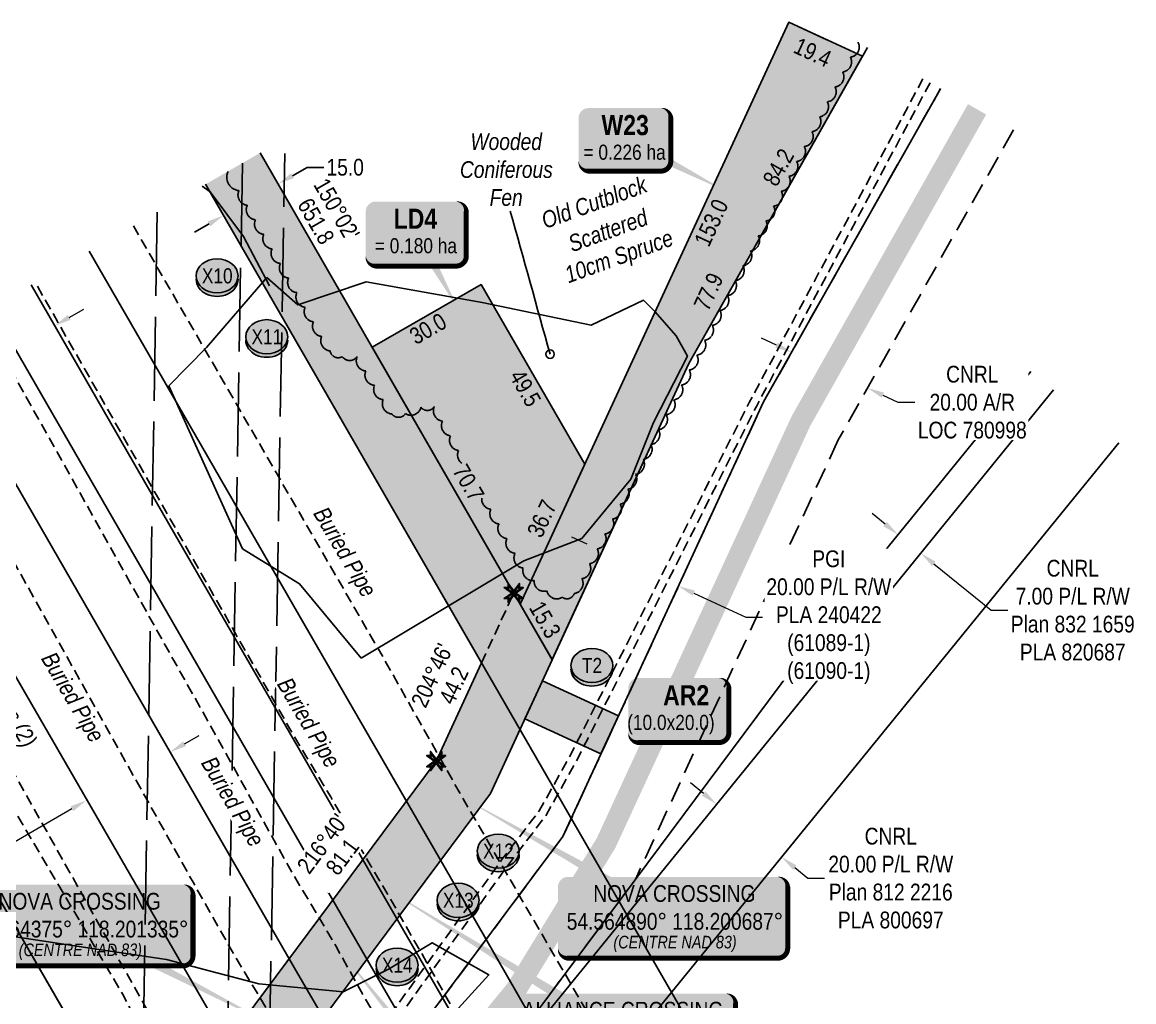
# Model space of a CAD drawing. Extents: x 406232 to 435383, y 6039561 to 6052989.
# Drawn here: x 432334 to 432997, y 6044745 to 6045329 of the extents above; entities that cross this region are included whole.
import ezdxf
from ezdxf.enums import TextEntityAlignment as Align

# ---------------------------------------------------------------- set-up
doc = ezdxf.new("R2010")
doc.units = 0
doc.header["$LTSCALE"] = 5
doc.header["$PDSIZE"] = 0.5
for name, pattern in [('0', [1, 1, 0]), ('foc-ACCESSROAD', [3.75, 2.5, -1.25]), ('foc-TRAV', [1.875, 1.25, -0.625]), ('foc-UNSURVEYED', [12.5, 10, -2.5]), ('UG_PIPE', [1.875, 1.25, -0.625])]:
    doc.linetypes.add(name, pattern=pattern)
doc.layers.get('Defpoints').update_dxf_attribs({"color": 9})
for name, color, linetype in [('AS-PIPE-UG', 44, 'UG_PIPE'), ('AS-PIPE-UG-T', 44, 'Continuous'), ('AS-ROADS', 254, 'Continuous'), ('F-AR', 190, 'foc-ACCESSROAD'), ('F-RW', 190, 'Continuous'), ('L-BD', 7, 'Continuous'), ('L-MON', 1, 'Continuous'), ('L-USEC', 7, 'foc-UNSURVEYED'), ('P-BUFFER-H 100m', 191, 'Continuous'), ('P-CROSSINGS', 250, 'Continuous'), ('P-PROPOSED', 10, 'Continuous'), ('P-PROPOSED-H', 21, 'Continuous'), ('P-TEMP-BLOCKS', 250, 'Continuous'), ('P-TEMP-H', 41, 'Continuous'), ('P-TEMP_LOG DECK', 46, 'Continuous'), ('P-TEMP_WORKSPACE', 46, 'Continuous'), ('P-TRAV', 4, 'foc-TRAV'), ('P-TXT', 4, 'Continuous'), ('P-WORKAREA', 113, 'Continuous'), ('P-WORKAREA-H', 111, 'Continuous'), ('T-BUSH', 110, '0'), ('T-BUSH-T', 110, 'Continuous'), ('WETLAND', 143, 'Continuous'), ('WETLAND-T', 146, 'Continuous')]:
    doc.layers.add(name, color=color, linetype=linetype)
for name, color, linetype, lineweight in [('F-AR-T', 190, 'Continuous', 9), ('F-RW-T', 190, 'Continuous', 9), ('T-TEXT', 48, 'Continuous', 18)]:
    doc.layers.add(name, color=color, linetype=linetype, lineweight=lineweight)
doc.styles.add('80', font='ARIALN.TTF', dxfattribs={"height": 10})
doc.styles.add('80CG', font='ARIALN.TTF', dxfattribs={"height": 10})
doc.styles.add('80L', font='ARIALN.TTF', dxfattribs={"height": 10})
doc.styles.add('BOLD', font='ARIALNB.TTF')
doc.styles.add('Crossing', font='ARIALN.TTF', dxfattribs={"height": 10})
doc.dimstyles.new('Compass 5 000', dxfattribs={"dimscale": 5, "dimtxt": 9, "dimasz": 2, "dimexe": 0.2, "dimexo": 0.0625, "dimgap": 0.5, "dimtad": 0, "dimtih": 1, "dimtoh": 1, "dimzin": 0, "dimdsep": 46, "dimtxsty": '80CG', "dimcen": 0.1, "dimse1": 1, "dimse2": 1, "dimclrd": 256, "dimclrt": 256, "dimaunit": 1, "dimadec": 4, "dimazin": 0, "dimtfac": 0.06, "dimtofl": 0, "dimtmove": 0, "dimatfit": 1, "dimfxl": 0.2, "dimtolj": 1, "dimtzin": 0, "dimlwd": -1, "dimarcsym": 0})

# ---------------------------------------------------------------- blocks, each defined once
blk = doc.blocks.new('*D568')
at = {"layer": 'Defpoints', "color": 0, "transparency": 16777216}
for p in [(432826.6, 6045203.75), (432871.86, 6045182.49), (432793.13, 6045132.48)]:
    blk.add_point(p, dxfattribs=at)
at = {"layer": 'F-AR-T', "transparency": 16777216}
for p, q in [((432784.07, 6045136.73), (432775.02, 6045140.99)), ((432847.43, 6045106.97), (432856.48, 6045102.72)), ((432856.48, 6045102.72), (432866.48, 6045102.72))]:
    blk.add_line(p, q, dxfattribs=at)
for points in [[(432784.78, 6045138.24), (432783.37, 6045135.23), (432793.13, 6045132.48)], [(432848.14, 6045108.48), (432846.72, 6045105.46), (432838.38, 6045111.22)]]:
    blk.add_solid(points, dxfattribs=at)
at = {"layer": 'F-AR-T', "transparency": 16777216, "insert": (432900.79, 6045102.72), "char_height": 10, "attachment_point": 5, "style": '80CG', "bg_fill": 3, "box_fill_scale": 1.1, "bg_fill_color": 256, "bg_fill_true_color": 13158600, "bg_fill_transparency": 0}
blk.add_mtext('\\A1;CNRL\\P20.00 A/R\\PLOC 780998', dxfattribs=at)
blk = doc.blocks.new('*D564')
at = {"layer": 'Defpoints', "color": 0, "transparency": 16777216}
for p in [(432982.55, 6045178.62), (432996.12, 6045167.58), (432870.12, 6045012.68)]:
    blk.add_point(p, dxfattribs=at)
at = {"layer": 'F-RW-T', "transparency": 16777216}
for p, q in [((432848.79, 6045030.03), (432841.03, 6045036.34)), ((432877.88, 6045006.37), (432911.96, 6044978.65)), ((432911.96, 6044978.65), (432921.96, 6044978.65))]:
    blk.add_line(p, q, dxfattribs=at)
for points in [[(432849.84, 6045031.32), (432847.74, 6045028.73), (432856.55, 6045023.72)], [(432878.93, 6045007.66), (432876.83, 6045005.07), (432870.12, 6045012.68)]]:
    blk.add_solid(points, dxfattribs=at)
at = {"layer": 'F-RW-T', "transparency": 16777216, "insert": (432960.7, 6044978.65), "char_height": 10, "attachment_point": 5, "style": '80CG'}
blk.add_mtext('\\A1;CNRL\\P7.00 P/L R/W\\PPlan 832 1659\\PPLA 820687', dxfattribs=at)
blk = doc.blocks.new('*D565')
at = {"layer": 'Defpoints', "color": 0, "transparency": 16777216}
for p in [(432901.46, 6045051.2), (432940.23, 6045019.66), (432787.13, 6044831.44)]:
    blk.add_point(p, dxfattribs=at)
at = {"layer": 'F-RW-T', "transparency": 16777216}
for p, q in [((432740.6, 6044869.29), (432732.84, 6044875.6)), ((432794.89, 6044825.13), (432802.65, 6044818.82)), ((432802.65, 6044818.82), (432812.65, 6044818.82))]:
    blk.add_line(p, q, dxfattribs=at)
for points in [[(432741.65, 6044870.58), (432739.55, 6044867.99), (432748.36, 6044862.97)], [(432795.94, 6044826.42), (432793.84, 6044823.83), (432787.13, 6044831.44)]]:
    blk.add_solid(points, dxfattribs=at)
at = {"layer": 'F-RW-T', "transparency": 16777216, "insert": (432852.19, 6044818.82), "char_height": 10, "attachment_point": 5, "style": '80CG'}
blk.add_mtext('\\A1;CNRL\\P20.00 P/L R/W\\PPlan 812 2216\\PPLA 800697', dxfattribs=at)
blk = doc.blocks.new('*D567')
at = {"layer": 'Defpoints', "color": 0, "transparency": 16777216}
for p in [(432295.15, 6045114.64), (432380.4, 6045101.87), (432321.95, 6045068.17)]:
    blk.add_point(p, dxfattribs=at)
at = {"layer": 'F-RW-T', "transparency": 16777216}
for p, q in [((432362.26, 6045153.34), (432370.92, 6045158.34)), ((432286.49, 6045109.65), (432081.04, 6044991.18)), ((432081.04, 6044991.18), (432071.04, 6044991.18))]:
    blk.add_line(p, q, dxfattribs=at)
for points in [[(432361.43, 6045154.79), (432363.09, 6045151.9), (432353.6, 6045148.35)], [(432285.65, 6045111.09), (432287.32, 6045108.2), (432295.15, 6045114.64)]]:
    blk.add_solid(points, dxfattribs=at)
at = {"layer": 'F-RW-T', "transparency": 16777216, "insert": (432031.5, 6044991.18), "char_height": 10, "attachment_point": 5, "style": '80CG'}
blk.add_mtext('\\A1;Nova\\P27.00 P/L R/W\\PPlan 822 1703\\PDPL 800726\\P(80417-75)', dxfattribs=at)
blk = doc.blocks.new('*D563')
at = {"layer": 'Defpoints', "color": 0, "transparency": 16777216}
for p in [(432377.9, 6044971.14), (432328.08, 6044942.42), (432372.55, 6044865.27)]:
    blk.add_point(p, dxfattribs=at)
at = {"layer": 'F-RW-T', "transparency": 16777216}
for p, q in [((432431.04, 6044898.99), (432439.7, 6044903.99)), ((432363.89, 6044860.28), (432233.74, 6044785.24)), ((432233.74, 6044785.24), (432223.74, 6044785.24))]:
    blk.add_line(p, q, dxfattribs=at)
for points in [[(432430.2, 6044900.44), (432431.87, 6044897.55), (432422.37, 6044894)], [(432363.06, 6044861.72), (432364.72, 6044858.84), (432372.55, 6044865.27)]]:
    blk.add_solid(points, dxfattribs=at)
at = {"layer": 'F-RW-T', "transparency": 16777216, "insert": (432184.2, 6044785.24), "char_height": 10, "attachment_point": 5, "style": '80CG', "bg_fill": 3, "box_fill_scale": 1.1, "bg_fill_color": 256, "bg_fill_true_color": 13158600, "bg_fill_transparency": 0}
blk.add_mtext('\\A1;Nova\\P23.00 P/L R/W\\PPlan 952 1690\\PDPL 941334\\P(80417-64)', dxfattribs=at)
blk = doc.blocks.new('*D562')
at = {"layer": 'Defpoints', "color": 0, "transparency": 16777216}
for p in [(432486.74, 6045232.86), (432504.96, 6045201.26), (432472.49, 6045182.54)]:
    blk.add_point(p, dxfattribs=at)
at = {"layer": 'P-TXT', "transparency": 16777216}
for p, q in [((432495.41, 6045237.86), (432504.07, 6045242.85)), ((432504.07, 6045242.85), (432514.07, 6045242.85)), ((432445.61, 6045209.15), (432436.94, 6045204.16))]:
    blk.add_line(p, q, dxfattribs=at)
for points in [[(432494.58, 6045239.3), (432496.24, 6045236.42), (432486.74, 6045232.86)], [(432444.77, 6045210.59), (432446.44, 6045207.71), (432454.27, 6045214.14)]]:
    blk.add_solid(points, dxfattribs=at)
at = {"layer": 'P-TXT', "transparency": 16777216, "insert": (432526.82, 6045242.85), "char_height": 10, "attachment_point": 5, "style": '80CG', "bg_fill": 3, "box_fill_scale": 1.1, "bg_fill_color": 256, "bg_fill_true_color": 13158600, "bg_fill_transparency": 0}
blk.add_mtext('\\A1;15.0', dxfattribs=at)
blk = doc.blocks.new('TEMP')
h = blk.add_hatch(color=255)
h.dxf.hatch_style = 1
h.paths.add_polyline_path([(0, 0.25), (-0.67, 1.15), (-0.67, 0.67), (-1.15, 0.67), (-0.25, 0), (-1.15, -0.67), (-0.67, -0.67), (-0.67, -1.15), (0, -0.25), (0.67, -1.15), (0.67, -0.67), (1.15, -0.67), (0.25, 0), (1.15, 0.67), (0.67, 0.67), (0.67, 1.15)])
h.paths.add_polyline_path([(0.57, 0.85), (0.57, 0.57), (0.85, 0.57), (0.08, 0), (0.85, -0.57), (0.57, -0.57), (0.57, -0.85), (0, -0.08), (-0.57, -0.85), (-0.57, -0.57), (-0.85, -0.57), (-0.08, 0), (-0.85, 0.57), (-0.57, 0.57), (-0.57, 0.85), (0, 0.08)], flags=16)
h = blk.add_hatch(color=1)
h.dxf.hatch_style = 1
h.paths.add_polyline_path([(0, 0.08), (-0.57, 0.85), (-0.57, 0.57), (-0.85, 0.57), (-0.08, 0), (-0.85, -0.57), (-0.57, -0.57), (-0.57, -0.85), (0, -0.08), (0.57, -0.85), (0.57, -0.57), (0.85, -0.57), (0.08, 0), (0.85, 0.57), (0.57, 0.57), (0.57, 0.85)])
at = {"color": 1}
for p, q in [((-0.08, 0), (0.08, 0)), ((0, 0.08), (0, -0.08))]:
    blk.add_line(p, q, dxfattribs=at)
at = {"color": 255, "flags": 128}
blk.add_lwpolyline([(-0.25, 0), (-1.15, 0.67), (-0.67, 0.67), (-0.67, 1.15), (0, 0.25), (0.67, 1.15), (0.67, 0.67), (1.15, 0.67), (0.25, 0), (1.15, -0.67), (0.67, -0.67), (0.67, -1.15), (0, -0.25), (-0.67, -1.15), (-0.67, -0.67), (-1.15, -0.67)], close=True, dxfattribs=at)
at = {"color": 1, "flags": 128}
blk.add_lwpolyline([(-0.08, 0), (-0.85, 0.57), (-0.57, 0.57), (-0.57, 0.85), (0, 0.08), (0.57, 0.85), (0.57, 0.57), (0.85, 0.57), (0.08, 0), (0.85, -0.57), (0.57, -0.57), (0.57, -0.85), (0, -0.08), (-0.57, -0.85), (-0.57, -0.57), (-0.85, -0.57)], close=True, dxfattribs=at)
blk = doc.blocks.new('*U637')
h = blk.add_hatch(color=111)
edge = h.paths.add_edge_path()
edge.add_line((-24, -20), (24, -20))
edge.add_arc((24, -14), 6, 270, 360)
edge.add_line((30, -14), (30, 12.5))
edge.add_arc((24, 12.5), 6, 0, 90)
edge.add_line((24, 18.5), (-24, 18.5))
edge.add_arc((-24, 12.5), 6, 90, 180)
edge.add_line((-30, 12.5), (-30, -14))
edge.add_arc((-24, -14), 6, 180, 270)
at = {"color": 250, "flags": 128}
blk.add_lwpolyline([(-24, -20, 3, 3, 0), (24, -20, 3, 3, 0.414214), (30, -14, 3, 3, 0), (30, 12.5, 3, 0, 0.414214), (24, 18.5, 0, 0, 0), (-24, 18.5, 0, 0, 0.414214), (-30, 12.5, 0, 0, 0), (-30, -14, 0, 3, 0.414214)], format="xyseb", close=True, dxfattribs=at)
at = {"flags": 128}
blk.add_lwpolyline([(-12.48, 2.6, 0, 7.5, 0), (0, 0, 0, 0, 0)], format="xyseb", dxfattribs=at)
at = {"color": 250}
for tag, p, height, style in [('TEMP_AREA_W1_001', (-9.21, 2.24), 12, 'BOLD'), ('ENTER_TEXT_001', (-30.66, -12.47), 9, '80')]:
    blk.add_attdef(tag, p, '', height=height, dxfattribs=dict(at, style=style))
blk = doc.blocks.new('*U638')
h = blk.add_hatch(color=191)
edge = h.paths.add_edge_path()
edge.add_line((-21.5, -19.15), (21.5, -19.15))
edge.add_arc((21.5, -13.15), 6, 270, 360)
edge.add_line((27.5, -13.15), (27.5, 12.5))
edge.add_arc((21.5, 12.5), 6, 0, 90)
edge.add_line((21.5, 18.5), (-21.5, 18.5))
edge.add_arc((-21.5, 12.5), 6, 90, 180)
edge.add_line((-27.5, 12.5), (-27.5, -13.15))
edge.add_arc((-21.5, -13.15), 6, 180, 270)
at = {"color": 250, "flags": 128}
blk.add_lwpolyline([(-21.5, -19.15, 3, 3, 0), (21.5, -19.15, 3, 3, 0.414214), (27.5, -13.15, 3, 3, 0), (27.5, 12.5, 3, 0, 0.414214), (21.5, 18.5, 0, 0, 0), (-21.5, 18.5, 0, 0, 0.414214), (-27.5, 12.5, 0, 0, 0), (-27.5, -13.15, 0, 3, 0.414214)], format="xyseb", close=True, dxfattribs=at)
at = {"flags": 128}
blk.add_lwpolyline([(60.77, -31.3, 0, 7.5, 0), (0, 0, 0, 0, 0)], format="xyseb", dxfattribs=at)
at = {"color": 250}
for tag, p, height, style in [('TEMP_AREA_W1_001', (-9.21, 2.24), 12, 'BOLD'), ('ENTER_TEXT_001', (-30.66, -12.47), 9, '80')]:
    blk.add_attdef(tag, p, '', height=height, dxfattribs=dict(at, style=style))
blk = doc.blocks.new('xing3')
h = blk.add_hatch(color=250)
h.dxf.hatch_style = 1
edge = h.paths.add_edge_path()
edge.add_ellipse((0, -2.05), major_axis=(-12.5, 0), ratio=0.816297, start_angle=0, end_angle=180)
edge.add_line((12.5, -2.05), (12.5, 0))
edge.add_ellipse((0, 0), major_axis=(-12.5, 0), ratio=0.816297, start_angle=0, end_angle=180, ccw=False)
edge.add_line((-12.5, 0), (-12.5, -2.05))
at = {"layer": 'P-BUFFER-H 100m'}
h = blk.add_hatch(color=256, dxfattribs=at)
h.dxf.hatch_style = 1
edge = h.paths.add_edge_path()
edge.add_ellipse((0, 0), major_axis=(-12.5, 0), ratio=0.816297, start_angle=0, end_angle=360)
at = {"color": 250}
blk.add_ellipse((0, 0), major_axis=(-12.5, 0), ratio=0.816297, dxfattribs=at)
blk.add_ellipse((0, -2.05), major_axis=(-12.5, 0), ratio=0.816297, start_param=0, end_param=3.141593, dxfattribs=at)
at = {"color": 250, "style": 'Crossing'}
blk.add_attdef('CROSSING', text='', height=9, dxfattribs=at).set_placement((0.09, 0.02), align=Align.MIDDLE_CENTER)
at = {"color": 250, "style": 'Crossing', "flags": 1}
for tag, p in [('OWNER', (0.09, -12.49)), ('DESCRIPTION', (0.09, -25.77)), ('LOCATION', (0.09, -39.3)), ('DWG_REF', (0.09, -52.84))]:
    blk.add_attdef(tag, text='', height=9, dxfattribs=at).set_placement(p, align=Align.MIDDLE_CENTER)
blk = doc.blocks.new('*U615')
h = blk.add_hatch(color=191)
edge = h.paths.add_edge_path()
edge.add_line((-24, -20), (24, -20))
edge.add_arc((24, -14), 6, 270, 360)
edge.add_line((30, -14), (30, 12.5))
edge.add_arc((24, 12.5), 6, 0, 90)
edge.add_line((24, 18.5), (-24, 18.5))
edge.add_arc((-24, 12.5), 6, 90, 180)
edge.add_line((-30, 12.5), (-30, -14))
edge.add_arc((-24, -14), 6, 180, 270)
at = {"color": 250, "flags": 128}
blk.add_lwpolyline([(-24, -20, 3, 3, 0), (24, -20, 3, 3, 0.414214), (30, -14, 3, 3, 0), (30, 12.5, 3, 0, 0.414214), (24, 18.5, 0, 0, 0), (-24, 18.5, 0, 0, 0.414214), (-30, 12.5, 0, 0, 0), (-30, -14, 0, 3, 0.414214)], format="xyseb", close=True, dxfattribs=at)
at = {"flags": 128}
blk.add_lwpolyline([(25.62, -46.41, 0, 7.5, 0), (0, 0, 0, 0, 0)], format="xyseb", dxfattribs=at)
at = {"color": 250}
for tag, p, height, style in [('TEMP_AREA_W1_001', (-9.21, 2.24), 12, 'BOLD'), ('ENTER_TEXT_001', (-30.66, -12.47), 9, '80')]:
    blk.add_attdef(tag, p, '', height=height, dxfattribs=dict(at, style=style))
blk = doc.blocks.new('xing2')
h = blk.add_hatch(color=50)
h.dxf.hatch_style = 1
edge = h.paths.add_edge_path()
edge.add_ellipse((0, 0), major_axis=(-12.5, 0), ratio=0.816297, start_angle=0, end_angle=360)
h = blk.add_hatch(color=250)
h.dxf.hatch_style = 1
edge = h.paths.add_edge_path()
edge.add_ellipse((0, -2.05), major_axis=(-12.5, 0), ratio=0.816297, start_angle=0, end_angle=180)
edge.add_line((12.5, -2.05), (12.5, 0))
edge.add_ellipse((0, 0), major_axis=(-12.5, 0), ratio=0.816297, start_angle=0, end_angle=180, ccw=False)
edge.add_line((-12.5, 0), (-12.5, -2.05))
at = {"color": 250}
blk.add_ellipse((0, 0), major_axis=(-12.5, 0), ratio=0.816297, dxfattribs=at)
blk.add_ellipse((0, -2.05), major_axis=(-12.5, 0), ratio=0.816297, start_param=0, end_param=3.141593, dxfattribs=at)
at = {"color": 250, "style": 'Crossing'}
blk.add_attdef('CROSSING', text='', height=9, dxfattribs=at).set_placement((0.09, 0.02), align=Align.MIDDLE_CENTER)
at = {"color": 250, "style": 'Crossing', "flags": 1}
for tag, p in [('OWNER', (0.09, -12.49)), ('DESCRIPTION', (0.09, -25.77)), ('LOCATION', (0.09, -39.3)), ('DWG_REF', (0.09, -52.84))]:
    blk.add_attdef(tag, text='', height=9, dxfattribs=at).set_placement(p, align=Align.MIDDLE_CENTER)
blk = doc.blocks.new('*D659')
at = {"layer": 'Defpoints', "color": 0, "transparency": 16777216}
for p in [(432725.58, 6044993.02), (432662.39, 6044975.37), (432707.77, 6044954.43)]:
    blk.add_point(p, dxfattribs=at)
at = {"layer": 'F-RW-T', "transparency": 16777216}
for p, q in [((432671.12, 6045018.15), (432662.04, 6045022.34)), ((432734.66, 6044988.83), (432765.71, 6044974.5)), ((432765.71, 6044974.5), (432775.71, 6044974.5))]:
    blk.add_line(p, q, dxfattribs=at)
for points in [[(432671.82, 6045019.67), (432670.42, 6045016.64), (432680.2, 6045013.96)], [(432735.36, 6044990.35), (432733.96, 6044987.32), (432725.58, 6044993.02)]]:
    blk.add_solid(points, dxfattribs=at)
at = {"layer": 'F-RW-T', "transparency": 16777216, "insert": (432815.25, 6044974.5), "char_height": 10, "attachment_point": 5, "style": '80CG', "bg_fill": 3, "box_fill_scale": 1.1, "bg_fill_color": 256, "bg_fill_true_color": 13158600, "bg_fill_transparency": 0}
blk.add_mtext('\\A1;PGI\\P20.00 P/L R/W\\PPLA 240422\\P(61089-1)\\P(61090-1)', dxfattribs=at)
blk = doc.blocks.new('*U845')
h = blk.add_hatch(color=255)
edge = h.paths.add_edge_path()
edge.add_line((-63.5, -24), (61.5, -24))
edge.add_arc((61.5, -18), 6, 270, 360)
edge.add_line((67.5, -18), (67.5, 18.5))
edge.add_arc((61.5, 18.5), 6, 0, 90)
edge.add_line((61.5, 24.5), (-63.5, 24.5))
edge.add_arc((-63.5, 18.5), 6, 90, 180)
edge.add_line((-69.5, 18.5), (-69.5, -18))
edge.add_arc((-63.5, -18), 6, 180, 270)
at = {"color": 14, "flags": 128}
blk.add_lwpolyline([(-127.58, 72.54, 0, 7.5, 0), (0, 0, 0, 0, 0)], format="xyseb", dxfattribs=at)
blk.add_lwpolyline([(-63.5, -24, 3, 3, 0), (61.5, -24, 3, 3, 0.414214), (67.5, -18, 3, 3, 0), (67.5, 18.5, 3, 0, 0.414214), (61.5, 24.5, 0, 0, 0), (-63.5, 24.5, 0, 0, 0.414214), (-69.5, 18.5, 0, 0, 0), (-69.5, -18, 0, 3, 0.414214)], format="xyseb", close=True, dxfattribs=at)
at = {"color": 14, "insert": (-36.83, -10.64), "char_height": 7.5, "attachment_point": 1, "style": '80L'}
blk.add_mtext_dynamic_manual_height_columns('\\pi0.40073;{\\fArial Narrow|b0|i1|c0|p34;(CENTRE NAD 83)}', width=73.0747, gutter_width=45, heights=[0], dxfattribs=at)
at = {"color": 14, "style": '80'}
for p in [(-35.99, 9.59), (-64.06, -4.13)]:
    blk.add_attdef('ENTER_TEXT_001', p, '', height=10, dxfattribs=at)
blk = doc.blocks.new('*U846')
h = blk.add_hatch(color=255)
edge = h.paths.add_edge_path()
edge.add_line((-63.5, -24), (61.5, -24))
edge.add_arc((61.5, -18), 6, 270, 360)
edge.add_line((67.5, -18), (67.5, 18.5))
edge.add_arc((61.5, 18.5), 6, 0, 90)
edge.add_line((61.5, 24.5), (-63.5, 24.5))
edge.add_arc((-63.5, 18.5), 6, 90, 180)
edge.add_line((-69.5, 18.5), (-69.5, -18))
edge.add_arc((-63.5, -18), 6, 180, 270)
at = {"color": 14, "flags": 128}
blk.add_lwpolyline([(-143.4, 88.55, 0, 7.5, 0), (0, 0, 0, 0, 0)], format="xyseb", dxfattribs=at)
blk.add_lwpolyline([(-63.5, -24, 3, 3, 0), (61.5, -24, 3, 3, 0.414214), (67.5, -18, 3, 3, 0), (67.5, 18.5, 3, 0, 0.414214), (61.5, 24.5, 0, 0, 0), (-63.5, 24.5, 0, 0, 0.414214), (-69.5, 18.5, 0, 0, 0), (-69.5, -18, 0, 3, 0.414214)], format="xyseb", close=True, dxfattribs=at)
at = {"color": 14, "insert": (-36.83, -10.64), "char_height": 7.5, "attachment_point": 1, "style": '80L'}
blk.add_mtext_dynamic_manual_height_columns('\\pi0.40073;{\\fArial Narrow|b0|i1|c0|p34;(CENTRE NAD 83)}', width=73.0747, gutter_width=45, heights=[0], dxfattribs=at)
at = {"color": 14, "style": '80'}
for p in [(-35.99, 9.59), (-64.06, -4.13)]:
    blk.add_attdef('ENTER_TEXT_001', p, '', height=10, dxfattribs=at)
blk = doc.blocks.new('*U847')
h = blk.add_hatch(color=255)
edge = h.paths.add_edge_path()
edge.add_line((-63.5, -24), (61.5, -24))
edge.add_arc((61.5, -18), 6, 270, 360)
edge.add_line((67.5, -18), (67.5, 18.5))
edge.add_arc((61.5, 18.5), 6, 0, 90)
edge.add_line((61.5, 24.5), (-63.5, 24.5))
edge.add_arc((-63.5, 18.5), 6, 90, 180)
edge.add_line((-69.5, 18.5), (-69.5, -18))
edge.add_arc((-63.5, -18), 6, 180, 270)
at = {"color": 14, "flags": 128}
blk.add_lwpolyline([(-89.41, 111.85, 0, 7.5, 0), (0, 0, 0, 0, 0)], format="xyseb", dxfattribs=at)
blk.add_lwpolyline([(-63.5, -24, 3, 3, 0), (61.5, -24, 3, 3, 0.414214), (67.5, -18, 3, 3, 0), (67.5, 18.5, 3, 0, 0.414214), (61.5, 24.5, 0, 0, 0), (-63.5, 24.5, 0, 0, 0.414214), (-69.5, 18.5, 0, 0, 0), (-69.5, -18, 0, 3, 0.414214)], format="xyseb", close=True, dxfattribs=at)
at = {"color": 14, "insert": (-36.83, -10.64), "char_height": 7.5, "attachment_point": 1, "style": '80L'}
blk.add_mtext_dynamic_manual_height_columns('\\pi0.40073;{\\fArial Narrow|b0|i1|c0|p34;(CENTRE NAD 83)}', width=73.0747, gutter_width=45, heights=[0], dxfattribs=at)
at = {"color": 14, "style": '80'}
for p in [(-35.99, 9.59), (-64.06, -4.13)]:
    blk.add_attdef('ENTER_TEXT_001', p, '', height=10, dxfattribs=at)
blk = doc.blocks.new('*U848')
h = blk.add_hatch(color=255)
edge = h.paths.add_edge_path()
edge.add_line((-63.5, -24), (61.5, -24))
edge.add_arc((61.5, -18), 6, 270, 360)
edge.add_line((67.5, -18), (67.5, 18.5))
edge.add_arc((61.5, 18.5), 6, 0, 90)
edge.add_line((61.5, 24.5), (-63.5, 24.5))
edge.add_arc((-63.5, 18.5), 6, 90, 180)
edge.add_line((-69.5, 18.5), (-69.5, -18))
edge.add_arc((-63.5, -18), 6, 180, 270)
at = {"color": 14, "flags": 128}
blk.add_lwpolyline([(-63.5, -24, 3, 3, 0), (61.5, -24, 3, 3, 0.414214), (67.5, -18, 3, 3, 0), (67.5, 18.5, 3, 0, 0.414214), (61.5, 24.5, 0, 0, 0), (-63.5, 24.5, 0, 0, 0.414214), (-69.5, 18.5, 0, 0, 0), (-69.5, -18, 0, 3, 0.414214)], format="xyseb", close=True, dxfattribs=at)
blk.add_lwpolyline([(118.15, -60.95, 0, 7.5, 0), (0, 0, 0, 0, 0)], format="xyseb", dxfattribs=at)
at = {"color": 14, "insert": (-36.83, -10.64), "char_height": 7.5, "attachment_point": 1, "style": '80L'}
blk.add_mtext_dynamic_manual_height_columns('\\pi0.40073;{\\fArial Narrow|b0|i1|c0|p34;(CENTRE NAD 83)}', width=73.0747, gutter_width=45, heights=[0], dxfattribs=at)
at = {"color": 14, "style": '80'}
for p in [(-35.99, 9.59), (-64.06, -4.13)]:
    blk.add_attdef('ENTER_TEXT_001', p, '', height=10, dxfattribs=at)

msp = doc.modelspace()

# ---------------------------------------------------------------- hatches: boundary and pattern name
at = {"layer": 'P-PROPOSED-H'}
h = msp.add_hatch(color=256, dxfattribs=at)
h.dxf.hatch_style = 1
h.paths.add_polyline_path([(432212.929, 6044422.391), (432242.002, 6044398.733), (432489.698, 6044703.119), (432613.48, 6044869.39), (432650.294, 6044949.162), (432476.026, 6045251.457), (432443.553, 6045232.737), (432608.13, 6044947.251), (432581.082, 6044888.641), (432460.114, 6044726.15)])
at = {"layer": 'P-TEMP-H'}
h = msp.add_hatch(color=256, dxfattribs=at)
h.dxf.hatch_style = 1
h.paths.add_polyline_path([(432791.351, 6045329.415), (432835.359, 6045309.106), (432731.833, 6045125.833), (432650.29, 6044949.211), (432631.184, 6044982.354), (432791.351, 6045329.415), (432814.04, 6045318.945)])
h = msp.add_hatch(color=256, dxfattribs=at)
h.dxf.hatch_style = 1
h.paths.add_polyline_path([(432631.184, 6044982.354), (432542.908, 6045135.483), (432607.854, 6045172.924), (432669.656, 6045065.719)])
at = {"layer": 'P-WORKAREA-H'}
h = msp.add_hatch(color=256, dxfattribs=at)
h.dxf.hatch_style = 1
h.paths.add_polyline_path([(432644.474, 6044936.603), (432689.843, 6044915.657), (432679.368, 6044892.969), (432633.999, 6044913.916)])

# ---------------------------------------------------------------- linework, layer by layer
at = {"layer": 'AS-PIPE-UG', "flags": 128}
for points in [[(432871.406, 6045295.695), (432767.834, 6045102.627), (432661.732, 6044893.349), (432642.554, 6044859.019), (432620.127, 6044829.704), (432508.829, 6044674.734), (432469.134, 6044629.039), (432262.249, 6044382.257)], [(432875.613, 6045293.318), (432772.034, 6045100.236), (432665.906, 6044890.909), (432646.433, 6044856.05), (432623.779, 6044826.439), (432512.362, 6044671.303), (432472.506, 6044625.422), (432266.056, 6044379.159)], [(432400.476, 6045207.903), (432549.242, 6044950.884), (432597.204, 6044866.077), (432793.501, 6044528.608)], [(432734.622, 6044492.134), (432591.834, 6044739.539), (432576.899, 6044766.079), (432554.362, 6044805.372), (432541.717, 6044826.784), (432518.189, 6044867.332), (432496.329, 6044903.529), (432341.98, 6045174.182)], [(432308.962, 6045155.147), (432458.462, 6044888.292), (432476.624, 6044855.237), (432495.372, 6044821.902), (432521.144, 6044778.562), (432538.847, 6044746.689), (432563.242, 6044705.609), (432585.609, 6044666.264), (432696.334, 6044468.416)], [(432649.972, 6044439.696), (432544.497, 6044624.574), (432531.382, 6044650.854), (432522.032, 6044667.284), (432489.302, 6044724.139), (432486.327, 6044730.157), (432460.642, 6044773.127), (432436.094, 6044816.417), (432261.861, 6045127.995)], [(432208.049, 6045096.972), (432389.164, 6044774.989), (432415.504, 6044728.227), (432447.352, 6044672.927), (432493.327, 6044590.034), (432600.323, 6044408.94)], [(432589.653, 6044402.33), (432504.817, 6044550.764), (432481.512, 6044588.119), (432446.924, 6044649.629), (432420.609, 6044698.567), (432394.067, 6044749.824), (432194.103, 6045088.933)]]:
    msp.add_lwpolyline(points, dxfattribs=at)
at = {"layer": 'AS-ROADS', "const_width": 12.494, "flags": 128}
msp.add_lwpolyline([(432300.53, 6044351.106), (432629.204, 6044752.989), (432682.377, 6044839.764), (432798.647, 6045091.564), (432903.653, 6045277.477)], dxfattribs=at)
at = {"layer": 'F-AR'}
for points in [[(432280.766, 6044367.188), (432420.713, 6044539.165), (432432.983, 6044554.243), (432461.498, 6044589.284), (432497.351, 6044633.343), (432507.388, 6044645.677), (432530.18, 6044673.805), (432556.753, 6044709.499), (432571.906, 6044729.854), (432593.808, 6044759.274), (432615.832, 6044788.857), (432656.676, 6044843.722), (432657.053, 6044844.539), (432776.339, 6045103.016), (432881.86, 6045289.789)], [(432925.373, 6045265.206), (432820.859, 6045080.215), (432699.873, 6044818.054), (432699.873, 6044818.054), (432699.873, 6044818.054), (432615.385, 6044704.564), (432610.382, 6044697.844), (432568.587, 6044641.702), (432568.587, 6044641.702), (432568.587, 6044641.702), (432568.587, 6044641.702), (432457.478, 6044505.163), (432427.854, 6044468.759), (432319.531, 6044335.644)]]:
    msp.add_lwpolyline(points, dxfattribs=at)
at = {"layer": 'F-RW'}
for points in [[(432241.958, 6044398.769), (432489.698, 6044703.119), (432613.477, 6044869.423), (432731.837, 6045125.784), (432838.361, 6045314.365)], [(432881.874, 6045289.781), (432776.355, 6045102.982), (432656.665, 6044843.737), (432529.013, 6044672.493), (432280.722, 6044367.225)], [(432443.562, 6045232.742), (432819.651, 6044580.38), (432835.576, 6044554.673)], [(432374.197, 6045192.754), (432426.798, 6045101.532), (432500.047, 6044974.499), (432582.623, 6044831.292), (432609.821, 6044784.125), (432637.02, 6044736.956), (432639.671, 6044732.371), (432666.403, 6044686.032), (432751.232, 6044538.924), (432767.573, 6044512.547)], [(432767.573, 6044512.547), (432751.232, 6044538.924), (432666.403, 6044686.032), (432639.671, 6044732.371), (432637.02, 6044736.956), (432609.821, 6044784.125), (432582.623, 6044831.292), (432500.047, 6044974.499), (432426.798, 6045101.532), (432374.197, 6045192.754)], [(432339.519, 6045172.763), (432425.471, 6045023.708), (432498.721, 6044896.676), (432556.573, 6044796.347), (432583.771, 6044749.178), (432610.969, 6044702.013), (432612.629, 6044699.134), (432639.355, 6044652.782), (432716.859, 6044518.375), (432733.545, 6044491.467)], [(432710.159, 6044476.98), (432693.269, 6044504.227), (432620.776, 6044629.939), (432594.062, 6044676.292), (432593.082, 6044677.998), (432565.878, 6044725.176), (432538.683, 6044772.349), (432497.81, 6044843.246), (432424.56, 6044970.3), (432315.737, 6045159.053)], [(432281.065, 6045139.065), (432423.234, 6044892.518), (432496.484, 6044765.486), (432512.658, 6044737.438), (432539.859, 6044690.267), (432567.055, 6044643.103), (432593.784, 6044596.751), (432658.939, 6044483.758), (432676.191, 6044455.938)], [(432676.191, 6044455.938), (432658.939, 6044483.758), (432593.784, 6044596.751), (432567.055, 6044643.103), (432539.859, 6044690.267), (432512.658, 6044737.438), (432496.484, 6044765.486), (432423.234, 6044892.518), (432281.065, 6045139.065)], [(432231.251, 6045110.348), (432421.821, 6044780.733), (432474.501, 6044689.404), (432494.326, 6044655.034), (432501.176, 6044643.159), (432528.196, 6044596.314), (432543.535, 6044569.722), (432555.194, 6044549.509), (432610.247, 6044454.066), (432627.329, 6044425.669)], [(432627.329, 6044425.669), (432610.247, 6044454.066), (432555.194, 6044549.509), (432543.535, 6044569.722), (432528.196, 6044596.314), (432501.176, 6044643.159), (432494.326, 6044655.034), (432474.501, 6044689.404), (432421.821, 6044780.733), (432231.251, 6045110.348)], [(432319.531, 6044335.644), (432427.854, 6044468.759), (432568.587, 6044641.702), (432568.587, 6044641.702), (432568.587, 6044641.702), (432568.587, 6044641.702), (432829.513, 6044962.749), (432829.513, 6044962.749), (432949.324, 6045110.054)], [(432988.096, 6045078.518), (432778.52, 6044820.849), (432646.169, 6044658.127), (432608.031, 6044610.993), (432608.031, 6044610.993), (432562.407, 6044555.143), (432358.249, 6044304.137)], [(432166.638, 6045073.1), (432477.829, 6044533.598), (432478.723, 6044532.048), (432493.055, 6044507.201), (432505.027, 6044486.447), (432546.043, 6044415.337), (432563.587, 6044386.182)], [(432563.587, 6044386.182), (432546.043, 6044415.337), (432505.027, 6044486.447), (432493.055, 6044507.201), (432478.723, 6044532.048), (432477.829, 6044533.598), (432450.817, 6044579.428), (432424.496, 6044626.06), (432419.362, 6044634.961), (432166.638, 6045073.1)]]:
    msp.add_lwpolyline(points, dxfattribs=at)
at = {"layer": 'F-RW', "flags": 128}
msp.add_lwpolyline([(432949.195, 6045110.158), (432829.513, 6044962.749), (432568.587, 6044641.702), (432815.943, 6044973.786), (432935.754, 6045121.091)], dxfattribs=at)
at = {"layer": 'L-USEC'}
for p, q in [((432477.46, 6044469.357), (432490.787, 6045251.205)), ((432465.55, 6045245.418), (432452.33, 6044469.848)), ((432414.774, 6045216.146), (432402.067, 6044470.705))]:
    msp.add_line(p, q, dxfattribs=at)
at = {"layer": 'P-TEMP_WORKSPACE', "flags": 128}
msp.add_lwpolyline([(432791.351, 6045329.415), (432835.359, 6045309.106), (432731.833, 6045125.833), (432650.29, 6044949.211), (432631.184, 6044982.354), (432791.351, 6045329.415), (432814.04, 6045318.945)], close=True, dxfattribs=at)
at = {"layer": 'P-TRAV', "flags": 128}
msp.add_lwpolyline([(432608.13, 6044947.251), (432627.366, 6044988.934)], dxfattribs=at)
at = {"layer": 'P-WORKAREA', "flags": 128}
msp.add_lwpolyline([(432644.474, 6044936.603), (432689.843, 6044915.657), (432679.368, 6044892.969), (432633.999, 6044913.916)], close=True, dxfattribs=at)
at = {"layer": 'T-BUSH', "flags": 128}
for points in [[(432832.657, 6045317.453, -0.5205671), (432828.083, 6045308.566, -0.5205671), (432823.509, 6045299.678, -0.5205671), (432818.934, 6045290.791, -0.5205671), (432814.36, 6045281.904, -0.5205671), (432809.786, 6045273.016, -0.5205671), (432805.211, 6045264.129, -0.5205671), (432800.637, 6045255.242, -0.5205671), (432796.062, 6045246.355, -0.5205671), (432791.488, 6045237.467, -0.5205671), (432786.914, 6045228.58, -0.5205671), (432782.339, 6045219.693, -0.5205671), (432777.765, 6045210.805, -0.5205671), (432773.191, 6045201.918, -0.5205671), (432768.616, 6045193.031, -0.5205671), (432764.042, 6045184.144, -0.5205671), (432759.467, 6045175.256, -0.5205671), (432754.893, 6045166.369, -0.5205671), (432750.319, 6045157.482, -0.5205671), (432745.744, 6045148.594, -0.5205671), (432741.17, 6045139.707, -0.5205671), (432736.596, 6045130.82, -0.5205671), (432732.021, 6045121.933, -0.5205671), (432727.447, 6045113.045, -0.5205671), (432722.872, 6045104.158, -0.5205671), (432718.298, 6045095.271, -0.5205671), (432713.724, 6045086.383, -0.5205671), (432709.149, 6045077.496, -0.5205671), (432704.575, 6045068.609, -0.5205671), (432700.001, 6045059.722, -0.5205671), (432695.426, 6045050.834, -0.5205671), (432690.852, 6045041.947, -0.5205671), (432686.277, 6045033.06, -0.5205671), (432681.703, 6045024.172, -0.5205671), (432677.129, 6045015.285, -0.5205671), (432672.554, 6045006.398, -0.5205671), (432667.98, 6044997.511, -0.5205671), (432663.406, 6044988.623, -0.5205671), (432656.354, 6044986.406, -0.5205671), (432647.088, 6044990.153, -0.5205671), (432639.531, 6044996.329, -0.5205671), (432632.917, 6045003.817, -0.5205671), (432628.113, 6045012.581, -0.5205671), (432623.308, 6045021.346, -0.5205671), (432618.503, 6045030.111, -0.5205671), (432613.698, 6045038.876, -0.4046333), (432608.281, 6045045.407, -0.4046333)], [(432596.325, 6045066.328, -0.3630403), (432594.479, 6045073.935, -0.5205671), (432589.674, 6045082.7, -0.5205671), (432584.87, 6045091.465, -0.5205671), (432580.065, 6045100.23, -0.5205671), (432571.98, 6045099.722, -0.5205671), (432562.733, 6045095.928, -0.5205671), (432554.672, 6045095.733, -0.5205671), (432549.494, 6045104.283, -0.5205671), (432544.316, 6045112.833, -0.5205671), (432539.138, 6045121.382, -0.5205671), (432533.96, 6045129.932, -0.5205671), (432525.069, 6045129.911, -0.5205671), (432517.767, 6045133.345, -0.5205671), (432512.832, 6045142.038, -0.5205671), (432507.897, 6045150.73, -0.5205671), (432502.962, 6045159.422, -0.5205671), (432498.027, 6045168.114, -0.5205671), (432493.092, 6045176.806, -0.5205671), (432488.157, 6045185.498, -0.5205671), (432483.222, 6045194.191, -0.5205671), (432478.287, 6045202.883, -0.5205671), (432473.351, 6045211.575, -0.5205671), (432468.416, 6045220.267, -0.5205671), (432463.481, 6045228.959, -0.5205671), (432456.961, 6045240.443)]]:
    msp.add_lwpolyline(points, format="xyb", dxfattribs=at)
at = {"layer": 'WETLAND', "flags": 128}
msp.add_lwpolyline([(432441.609, 6045231.616), (432446.387, 6045228.237), (432466.097, 6045201.662), (432481.717, 6045172.234)], dxfattribs=at)

# ---------------------------------------------------------------- block references
ref = msp.add_blockref('*U845', (432723.212, 6044795.083))
ref.add_attrib('ENTER_TEXT_001', '54.564890%%D 118.200687%%D', (432658.928, 6044788.072), dxfattribs={"color": 14, "height": 10, "style": '80'})
ref.add_attrib('ENTER_TEXT_001', 'NOVA CROSSING', (432674.76, 6044804.671), dxfattribs={"color": 14, "height": 10, "style": '80'})
ref = msp.add_blockref('*U847', (432610.46, 6044667.172))
ref.add_attrib('ENTER_TEXT_001', '54.564550%%D 118.201126%%D', (432546.177, 6044660.161), dxfattribs={"color": 14, "height": 10, "style": '80'})
ref.add_attrib('ENTER_TEXT_001', 'NOVA CROSSING', (432562.009, 6044676.76), dxfattribs={"color": 14, "height": 10, "style": '80'})
at = {"layer": 'L-MON', "xscale": 4.997718399999945, "yscale": 4.997718399999945, "zscale": 4.997718399999945}
for p in [(432627.366, 6044988.934), (432581.082, 6044888.641)]:
    msp.add_blockref('TEMP', p, dxfattribs=at)
at = {"layer": 'P-CROSSINGS', "xscale": 0.99954368, "yscale": 0.99954368, "zscale": 0.99954368}
for p, values in [((432480.036, 6045141.789), {'CROSSING': 'X11'}), ((432618.099, 6044834.951), {'CROSSING': 'X12'}), ((432594.166, 6044805.622), {'CROSSING': 'X13'}), ((432557.78, 6044766.935), {'CROSSING': 'X14'})]:
    msp.add_blockref('xing2', p, dxfattribs=at).add_auto_attribs(values)
at = {"layer": 'P-TEMP-BLOCKS'}
ref = msp.add_blockref('*U638', (432693.507, 6045259.729), dxfattribs=at)
ref.add_attrib('TEMP_AREA_W1_001', 'W23', (432679.645, 6045262.075), dxfattribs={"layer": '0', "color": 250, "height": 12, "style": 'BOLD'})
ref.add_attrib('ENTER_TEXT_001', '= 0.226 ha', (432668.939, 6045247.375), dxfattribs={"layer": '0', "color": 250, "height": 9, "style": '80'})
at = {"layer": 'P-TEMP-BLOCKS', "color": 6}
ref = msp.add_blockref('*U615', (432569.052, 6045203.953), dxfattribs=dict(at, xscale=0.99954368, yscale=0.99954368, zscale=0.99954368))
ref.add_attrib('TEMP_AREA_W1_001', 'LD4', (432555.708, 6045206.196), dxfattribs={"layer": '0', "color": 250, "height": 11.9945, "style": 'BOLD'})
ref.add_attrib('ENTER_TEXT_001', '= 0.180 ha', (432544.494, 6045191.605), dxfattribs={"layer": '0', "color": 250, "height": 8.9959, "style": '80'})
at = {"layer": 'P-TEMP-BLOCKS'}
msp.add_blockref('*U637', (432725.653, 6044919.708), dxfattribs=at).add_auto_attribs({'TEMP_AREA_W1_001': 'AR2', 'ENTER_TEXT_001': '(10.0x20.0)'})

# ---------------------------------------------------------------- texts
at = {"layer": 'L-BD', "color": 5, "style": '80L'}
for s, rotation, p in [("150°02'", 299.9627, (432521.791, 6045217.869)), ('651.8', 299.9627, (432509.451, 6045210.755)), ("204°46'", 65.227, (432578.541, 6044939.797)), ('44.2', 65.227, (432591.473, 6044933.829))]:
    msp.add_text(s, height=9.9954, rotation=rotation, dxfattribs=at).set_placement(p, align=Align.MIDDLE)
at = {"layer": 'P-TEMP_LOG DECK', "style": '80L'}
for s, rotation, p in [('30.0', 29.9627, (432576.177, 6045146.62)), ('49.5', 299.9627, (432634.288, 6045111.148)), ('70.7', 299.9627, (432600.426, 6045054.741)), ('36.7', 65.227, (432644.083, 6045033.389))]:
    msp.add_text(s, height=9.9954, rotation=rotation, dxfattribs=at).set_placement(p, align=Align.MIDDLE)
at = {"layer": 'P-TEMP_WORKSPACE', "style": '80L'}
for s, rotation, p in [('19.4', 335.227, (432805.631, 6045311.449)), ('84.2', 60.5389, (432785.182, 6045242.873)), ('153.0', 65.227, (432745.118, 6045209.856)), ('77.9', 65.2183, (432743.451, 6045168.717)), ('15.3', 299.9627, (432646.04, 6044973.04))]:
    msp.add_text(s, height=9.9954, rotation=rotation, dxfattribs=at).set_placement(p, align=Align.MIDDLE)
at = {"layer": 'T-BUSH-T', "insert": (432648.434, 6045197.771), "char_height": 9.99082, "attachment_point": 1, "rotation": 20, "style": '80L'}
msp.add_mtext_dynamic_manual_height_columns('\\pi11.01042;{\\fArial Narrow|b0|i1|c0|p34;Scattered \\P\\pi2.6552;10cm Spruce}', width=70.76185, gutter_width=49.978, heights=[0], dxfattribs=at)
at = {"layer": 'T-TEXT', "insert": (432642.741, 6045215.418), "char_height": 9.99544, "attachment_point": 1, "rotation": 20, "style": '80L'}
msp.add_mtext_dynamic_manual_height_columns('{\\fArial Narrow|b0|i1|c0|p34;Old Cutblock}', width=66.26347, gutter_width=49.977, heights=[0], dxfattribs=at)
at = {"layer": 'WETLAND-T', "insert": (432591.104, 6045263.2), "char_height": 9.99544, "attachment_point": 1, "style": '80L'}
msp.add_mtext_dynamic_manual_height_columns('\\pi10.42423;{\\fArial Narrow|b0|i1|c0|p34;Wooded \\P\\pi4.15833;Coniferous \\P\\pi21.86171;Fen}', width=62.62339, gutter_width=49.977, heights=[0], dxfattribs=at)

# ---------------------------------------------------------------- dimensions: what is measured, and where the dimension line sits
at = {"layer": 'F-RW-T'}
dim = msp.add_linear_dim(base=(432787.131, 6044831.437), p1=(432901.46, 6045051.198), p2=(432940.233, 6045019.66), angle=320.874979, text='CNRL\\P20.00 P/L R/W\\PPlan 812 2216\\PPLA 800697', dimstyle='Compass 5 000', dxfattribs=at)
dim.commit()
dim.dimension.update_dxf_attribs({"geometry": '*D565', "text_midpoint": (432852.186, 6044818.817), "dimtype": 161})

# ---------------------------------------------------------------- leaders
at = {"layer": 'WETLAND-T', "path_type": 1}
msp.add_leader([(432649.011, 6045131.396), (432625.291, 6045216.755)], dimstyle='Compass 5 000', override={"dimasz": 1, "dimgap": 0.5, "dimtad": 0, "dimldrblk": 'DotBlank'}, dxfattribs=at)

# ---------------------------------------------------------------- next in the draw order: texts
at = {"layer": 'AS-PIPE-UG-T', "char_height": 10, "attachment_point": 1, "rotation": 300.52668, "style": '80L', "bg_fill": 3, "box_fill_scale": 1.15, "bg_fill_color": 256, "bg_fill_true_color": 256, "bg_fill_transparency": 0}
for s, width, insert in [('{\\fArial Narrow|b0|i1|c0|p34;Buried Pipe}', 59.03588, (432516.072, 6045041.492)), ('{\\fArial Narrow|b0|i1|c0|p34;Buried Pipes (2) }', 81.5734, (432301.828, 6044971.559)), ('{\\fArial Narrow|b0|i1|c0|p34;Buried Pipe}', 59.03588, (432449.142, 6044892.596))]:
    msp.add_mtext_dynamic_manual_height_columns(s, width=width, gutter_width=499.772, heights=[0], dxfattribs=dict(at, insert=insert))

# ---------------------------------------------------------------- next in the draw order: dimensions: what is measured, and where the dimension line sits
at = {"layer": 'F-AR-T'}
dim = msp.add_linear_dim(base=(432793.125, 6045132.482), p1=(432871.857, 6045182.49), p2=(432826.604, 6045203.749), angle=154.837225, text='CNRL\\P20.00 A/R\\PLOC 780998', dimstyle='Compass 5 000', override={"dimtfill": 1}, dxfattribs=at)
dim.commit()
dim.dimension.update_dxf_attribs({"geometry": '*D568', "text_midpoint": (432900.795, 6045102.72), "dimtype": 161})

# ---------------------------------------------------------------- next in the draw order: linework, layer by layer
at = {"layer": 'P-TEMP_LOG DECK', "flags": 128}
msp.add_lwpolyline([(432631.184, 6044982.354), (432542.908, 6045135.483), (432607.854, 6045172.924), (432669.656, 6045065.719)], close=True, dxfattribs=at)
at = {"layer": 'WETLAND'}
msp.add_lwpolyline([(432536.314, 6044950.119), (432499.613, 6044994.392), (432465.611, 6045015.33), (432421.715, 6045112.449), (432444.1, 6045135.318), (432480.185, 6045177.112), (432498.661, 6045160.762), (432539.282, 6045174.621), (432608.576, 6045162.161), (432673.545, 6045148.773), (432704.818, 6045163.597), (432711.48, 6045156.941), (432724.282, 6045142.38), (432730.864, 6045130.199), (432710.781, 6045090.557), (432697.196, 6045056.867), (432667.847, 6045021.383), (432633.416, 6045008.141), (432536.314, 6044950.119)], close=True, dxfattribs=at)

# ---------------------------------------------------------------- next in the draw order: texts
at = {"layer": 'AS-PIPE-UG-T', "char_height": 10, "attachment_point": 1, "rotation": 300.52668, "style": '80L', "bg_fill": 3, "box_fill_scale": 1.15, "bg_fill_color": 256, "bg_fill_true_color": 256, "bg_fill_transparency": 0}
for insert in [(432353.793, 6044954.901), (432494.493, 6044939.669)]:
    msp.add_mtext_dynamic_manual_height_columns('{\\fArial Narrow|b0|i1|c0|p34;Buried Pipe}', width=59.03588, gutter_width=499.772, heights=[0], dxfattribs=dict(at, insert=insert))

# ---------------------------------------------------------------- next in the draw order: dimensions: what is measured, and where the dimension line sits
at = {"layer": 'F-RW-T'}
dim = msp.add_linear_dim(base=(432870.124, 6045012.676), p1=(432982.548, 6045178.619), p2=(432996.122, 6045167.578), angle=320.874968, text='CNRL\\P7.00 P/L R/W\\PPlan 832 1659\\PPLA 820687', dimstyle='Compass 5 000', dxfattribs=at)
dim.commit()
dim.dimension.update_dxf_attribs({"geometry": '*D564', "text_midpoint": (432960.705, 6044978.649), "dimtype": 161})

# ---------------------------------------------------------------- next in the draw order: linework, layer by layer
at = {"layer": 'P-PROPOSED', "flags": 128}
for points in [[(432242.002, 6044398.733), (432489.698, 6044703.119), (432613.48, 6044869.39), (432650.294, 6044949.162), (432476.026, 6045251.457)], [(432443.553, 6045232.737), (432608.13, 6044947.251), (432581.082, 6044888.641), (432460.114, 6044726.15), (432212.929, 6044422.391)]]:
    msp.add_lwpolyline(points, dxfattribs=at)
at = {"layer": 'WETLAND'}
msp.add_lwpolyline([(432209.847, 6045097.833), (432266.778, 6044978.907), (432251.467, 6044919.459), (432249.819, 6044821.43), (432250.807, 6044821.378), (432264.05, 6044797.736), (432315.671, 6044789.892), (432327.622, 6044784.183), (432379.914, 6044776.324), (432420.243, 6044770.263), (432446.552, 6044763.383), (432475.25, 6044755.878), (432525.54, 6044751.007), (432552.618, 6044764.491), (432578.624, 6044780.349), (432612.521, 6044761.143), (432264.055, 6044378.638)], dxfattribs=at)

# ---------------------------------------------------------------- next in the draw order: dimensions: what is measured, and where the dimension line sits
at = {"layer": 'F-RW-T'}
dim = msp.add_linear_dim(base=(432295.148, 6045114.643), p1=(432380.398, 6045101.872), p2=(432321.947, 6045068.167), angle=209.969379, text='Nova\\P27.00 P/L R/W\\PPlan 822 1703\\PDPL 800726\\P(80417-75)', dimstyle='Compass 5 000', dxfattribs=at)
dim.commit()
dim.dimension.update_dxf_attribs({"geometry": '*D567', "text_midpoint": (432031.496, 6044991.177), "dimtype": 161})
dim = msp.add_linear_dim(base=(432725.577, 6044993.022), p1=(432662.394, 6044975.374), p2=(432707.769, 6044954.434), angle=335.22695, text='PGI\\P20.00 P/L R/W\\PPLA 240422\\P(61089-1)\\P(61090-1)', dimstyle='Compass 5 000', override={"dimtfill": 1}, dxfattribs=at)
dim.commit()
dim.dimension.update_dxf_attribs({"geometry": '*D659', "text_midpoint": (432815.249, 6044974.501), "dimtype": 161})

# ---------------------------------------------------------------- next in the draw order: block references
at = {"layer": 'P-CROSSINGS', "xscale": 0.99954368, "yscale": 0.99954368, "zscale": 0.99954368}
msp.add_blockref('xing3', (432673.947, 6044945.696), dxfattribs=at).add_auto_attribs({'CROSSING': 'T2'})

# ---------------------------------------------------------------- next in the draw order: texts
at = {"layer": 'L-BD', "insert": (432497.25, 6044826.371), "char_height": 9.99544, "width": 39.15443, "attachment_point": 1, "rotation": 53.334, "line_spacing_factor": 0.855, "style": '80L', "bg_fill": 3, "box_fill_scale": 1.15, "bg_fill_color": 256, "bg_fill_true_color": 256, "bg_fill_transparency": 0}
msp.add_mtext("\\pi0.2102;216°40' \\P\\pi9.72155;81.1", dxfattribs=at)

# ---------------------------------------------------------------- next in the draw order: dimensions: what is measured, and where the dimension line sits
at = {"layer": 'F-RW-T'}
dim = msp.add_linear_dim(base=(432372.553, 6044865.274), p1=(432377.896, 6044971.142), p2=(432328.075, 6044942.416), angle=209.966397, text='Nova\\P23.00 P/L R/W\\PPlan 952 1690\\PDPL 941334\\P(80417-64)', dimstyle='Compass 5 000', override={"dimtfill": 1}, dxfattribs=at)
dim.commit()
dim.dimension.update_dxf_attribs({"geometry": '*D563', "text_midpoint": (432184.205, 6044785.242), "dimtype": 161})
at = {"layer": 'P-TXT'}
dim = msp.add_linear_dim(base=(432486.744, 6045232.865), p1=(432472.489, 6045182.542), p2=(432504.963, 6045201.262), angle=29.962718, text='15.0', dimstyle='Compass 5 000', override={"dimtfill": 1}, dxfattribs=at)
dim.commit()
dim.dimension.update_dxf_attribs({"geometry": '*D562', "text_midpoint": (432526.824, 6045242.853), "dimtype": 161})

# ---------------------------------------------------------------- next in the draw order: block references
ref = msp.add_blockref('*U848', (432368.566, 6044790.473))
ref.add_attrib('ENTER_TEXT_001', '54.564375%%D 118.201335%%D', (432304.282, 6044783.462), dxfattribs={"color": 14, "height": 10, "style": '80'})
ref.add_attrib('ENTER_TEXT_001', 'NOVA CROSSING', (432320.114, 6044800.061), dxfattribs={"color": 14, "height": 10, "style": '80'})
ref = msp.add_blockref('*U846', (432692.17, 6044725.464))
ref.add_attrib('ENTER_TEXT_001', '54.564682%%D 118.200958%%D', (432627.887, 6044718.453), dxfattribs={"color": 14, "height": 10, "style": '80'})
ref.add_attrib('ENTER_TEXT_001', 'ALLIANCE CROSSING', (432632.685, 6044735.052), dxfattribs={"color": 14, "height": 10, "style": '80'})
at = {"layer": 'P-CROSSINGS', "xscale": 0.99954368, "yscale": 0.99954368, "zscale": 0.99954368}
msp.add_blockref('xing2', (432450.435, 6045178.117), dxfattribs=at).add_auto_attribs({'CROSSING': 'X10'})

doc.saveas('drawing.dxf')
